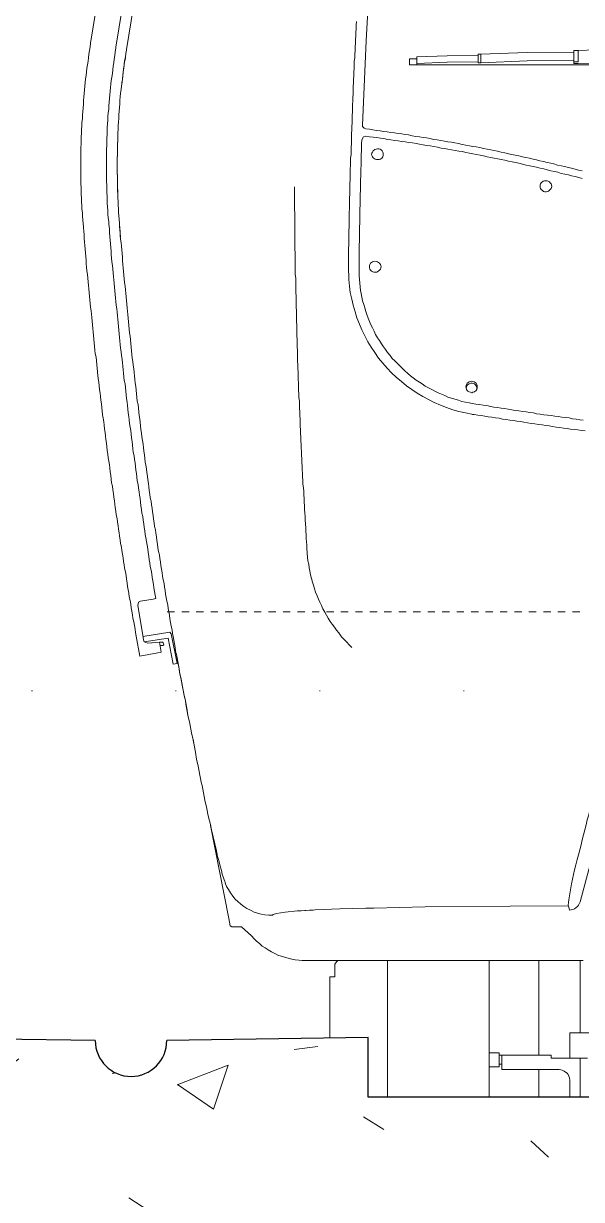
# Model space of a CAD drawing. Header units: centimetres. Extents: x 1976 to 8269, y 9888 to 14030.
# Drawn here: x 6035.5 to 6113.4, y 10863.9 to 11028.3 of the extents above; entities that cross this region are included whole.
import ezdxf

# ---------------------------------------------------------------- set-up
doc = ezdxf.new("R2010")
doc.units = ezdxf.units.CM
doc.header["$LTSCALE"] = 200
doc.linetypes.add('Dot 1mm', pattern=[0.1, 0, -0.1])
doc.linetypes.add('Overhead', pattern=[0.396875, 0.238125, -0.15875])
for name, color, linetype, lineweight in [('A-DETL-GENF', 92, 'Continuous', 9), ('A-DETL-MEDM', 33, 'Continuous', 25), ('A-DETL-THIN', 151, 'Continuous', 9), ('A-FLOR-LEVL', 51, 'Continuous', 9), ('A-FLOR-OVHD', 1, 'Overhead', 9), ('caf_arac_metro_on_gorunus_dwg', 8, 'Continuous', 9), ('PRT-MI-a_elev_far', 9, 'Continuous', 9)]:
    doc.layers.add(name, color=color, linetype=linetype, lineweight=lineweight)

# ---------------------------------------------------------------- blocks, each defined once
blk = doc.blocks.new('caf_arac_metro_on_gorunus_dwg_A$C70222889-V1-B')
at = {"layer": 'PRT-MI-a_elev_far', "color": 18}
for p, q in [((6059.24, 10927.8), (6059.19, 10928.2)), ((6086.37, 10878.24), (6086.37, 10897.33)), ((6100.56, 10897.33), (6100.56, 10878.24)), ((6113.25, 10887.23), (6113.25, 10897.33)), ((6113.25, 10881.16), (6113.25, 10883.69)), ((6101.93, 10882.83), (6102.33, 10882.83)), ((6107.49, 10878.24), (6107.49, 10882.07)), ((6113.25, 10880.96), (6113.25, 10882.88))]:
    blk.add_line(p, q, dxfattribs=at)
at = {"layer": 'PRT-MI-a_elev_far', "color": 18, "flags": 128}
for points in [[(6113.95, 10971.35), (6113.45, 10971.4), (6112.94, 10971.5), (6112.44, 10971.55), (6111.93, 10971.6), (6111.43, 10971.7), (6110.92, 10971.75), (6110.42, 10971.85), (6109.91, 10971.9), (6109.41, 10971.96), (6108.95, 10972.06), (6108.45, 10972.11), (6107.94, 10972.21), (6107.44, 10972.26), (6106.93, 10972.36), (6106.43, 10972.41), (6105.92, 10972.51), (6105.41, 10972.56), (6104.91, 10972.66), (6104.4, 10972.71), (6103.95, 10972.81), (6103.44, 10972.86), (6102.94, 10972.97), (6102.43, 10973.02), (6101.93, 10973.12), (6101.42, 10973.17), (6100.92, 10973.27), (6100.41, 10973.32), (6099.96, 10973.42), (6099.45, 10973.52), (6098.95, 10973.57), (6098.44, 10973.67), (6098.24, 10973.67), (6098.14, 10973.72), (6097.23, 10973.88), (6096.32, 10974.08), (6095.46, 10974.33), (6094.6, 10974.63), (6093.74, 10974.94), (6092.89, 10975.34), (6092.08, 10975.74), (6091.27, 10976.15), (6090.51, 10976.65), (6089.75, 10977.16), (6088.99, 10977.66), (6088.29, 10978.27), (6087.58, 10978.88), (6086.92, 10979.48), (6086.32, 10980.14), (6085.71, 10980.85), (6085.1, 10981.55), (6084.6, 10982.31), (6084.09, 10983.07), (6083.59, 10983.83), (6083.18, 10984.64), (6082.78, 10985.5), (6082.43, 10986.3), (6082.07, 10987.16), (6081.82, 10988.02), (6081.57, 10988.93), (6081.37, 10989.79), (6081.16, 10990.7), (6081.06, 10991.61), (6080.96, 10992.52), (6080.91, 10994.34), (6080.91, 10994.84), (6080.91, 10995.35), (6080.91, 10995.85), (6080.91, 10996.36), (6080.91, 10996.86), (6080.96, 10997.37), (6080.96, 10997.87), (6080.96, 10998.38), (6080.96, 10998.88), (6080.96, 10999.39), (6081.01, 10999.89), (6081.01, 11000.4), (6081.01, 11000.91), (6081.01, 11001.41), (6081.01, 11001.92), (6081.06, 11002.42), (6081.06, 11002.93), (6081.06, 11003.43), (6081.06, 11003.94), (6081.11, 11004.44), (6081.11, 11004.95), (6081.11, 11005.45), (6081.11, 11005.96), (6081.16, 11006.46), (6081.16, 11006.97), (6081.16, 11007.47), (6081.16, 11007.98), (6081.21, 11008.48), (6081.21, 11008.99), (6081.21, 11009.49), (6081.26, 11010), (6081.26, 11010.5), (6081.26, 11011.01), (6081.32, 11011.52), (6081.32, 11012.02), (6081.32, 11012.53), (6081.32, 11012.93), (6081.37, 11013.44), (6081.37, 11013.94), (6081.42, 11014.45), (6081.42, 11014.95), (6081.42, 11015.46), (6081.47, 11015.96), (6081.47, 11016.47), (6081.47, 11016.97), (6081.52, 11017.48), (6081.52, 11017.98), (6081.57, 11018.49), (6081.57, 11018.99), (6081.57, 11019.5), (6081.62, 11020), (6081.62, 11020.51), (6081.67, 11021.01), (6081.67, 11021.52), (6081.72, 11022.02), (6081.72, 11022.53), (6081.72, 11023.03), (6081.77, 11023.54), (6081.77, 11024.05), (6081.82, 11024.55), (6081.82, 11025.06), (6081.87, 11025.56), (6081.87, 11026.07), (6081.92, 11026.57), (6081.92, 11027.08), (6081.97, 11027.58), (6081.97, 11028.09), (6082.02, 11028.59)], [(6113.55, 11007.73), (6113.04, 11007.83), (6112.59, 11007.93), (6112.08, 11008.08), (6111.58, 11008.18), (6111.12, 11008.33), (6110.62, 11008.43), (6110.11, 11008.53), (6109.61, 11008.69), (6109.15, 11008.79), (6108.65, 11008.89), (6108.14, 11009.04), (6107.64, 11009.14), (6107.18, 11009.24), (6106.68, 11009.34), (6106.17, 11009.49), (6105.67, 11009.6), (6105.21, 11009.7), (6104.71, 11009.8), (6104.2, 11009.9), (6103.7, 11010), (6103.24, 11010.1), (6102.74, 11010.25), (6102.23, 11010.35), (6101.73, 11010.45), (6101.22, 11010.56), (6100.77, 11010.66), (6100.26, 11010.76), (6099.76, 11010.86), (6099.25, 11010.96), (6098.75, 11011.06), (6098.29, 11011.11), (6097.79, 11011.21), (6097.28, 11011.31), (6096.78, 11011.41), (6096.27, 11011.52), (6095.76, 11011.62), (6095.31, 11011.72), (6094.8, 11011.77), (6094.3, 11011.87), (6093.79, 11011.97), (6093.29, 11012.07), (6092.78, 11012.12), (6092.33, 11012.22), (6091.82, 11012.32), (6091.32, 11012.37), (6090.81, 11012.48), (6090.31, 11012.53), (6089.8, 11012.63), (6089.3, 11012.73), (6088.79, 11012.78), (6088.34, 11012.88), (6087.83, 11012.93), (6087.33, 11013.03), (6086.82, 11013.08), (6086.32, 11013.18), (6085.81, 11013.23), (6085.31, 11013.33), (6084.8, 11013.38), (6084.3, 11013.44), (6083.84, 11013.54), (6083.34, 11013.59), (6083.08, 11013.69), (6082.98, 11013.79), (6082.88, 11013.94), (6082.88, 11014.04), (6082.88, 11014.09), (6083.39, 11025.91), (6084.04, 11037.74)], [(6054.49, 10941.84), (6054.74, 10940.43), (6054.59, 10940.38), (6054.29, 10940.33), (6051.76, 10939.87), (6051.25, 10942.65), (6051.15, 10943.16), (6051.1, 10943.66), (6051, 10944.17), (6050.9, 10944.67), (6050.8, 10945.18), (6050.75, 10945.63), (6050.65, 10946.14), (6050.55, 10946.64), (6050.5, 10947.15), (6050.39, 10947.65), (6050.29, 10948.16), (6050.24, 10948.66), (6050.14, 10949.12), (6050.04, 10949.62), (6049.99, 10950.13), (6049.89, 10950.63), (6049.84, 10951.14), (6049.74, 10951.64), (6049.64, 10952.15), (6049.59, 10952.66), (6049.49, 10953.11), (6049.43, 10953.62), (6049.33, 10954.12), (6049.23, 10954.63), (6049.18, 10955.13), (6049.08, 10955.64), (6049.03, 10956.14), (6048.93, 10956.65), (6048.88, 10957.1), (6048.78, 10957.61), (6048.73, 10958.11), (6048.63, 10958.62), (6048.58, 10959.12), (6048.47, 10959.63), (6048.42, 10960.13), (6048.32, 10960.64), (6048.27, 10961.14), (6048.22, 10961.6), (6048.12, 10962.1), (6048.07, 10962.61), (6047.97, 10963.11), (6047.92, 10963.62), (6047.82, 10964.12), (6047.77, 10964.63), (6047.72, 10965.13), (6047.62, 10965.64), (6047.57, 10966.15), (6047.51, 10966.6), (6047.41, 10967.11), (6047.36, 10967.61), (6047.31, 10968.12), (6047.21, 10968.62), (6047.16, 10969.13), (6047.11, 10969.63), (6047.01, 10970.14), (6046.96, 10970.64), (6046.91, 10971.15), (6046.81, 10971.65), (6046.76, 10972.16), (6046.71, 10972.61), (6046.66, 10973.12), (6046.55, 10973.62), (6046.5, 10974.13), (6046.45, 10974.63), (6046.4, 10975.14), (6046.3, 10975.64), (6046.25, 10976.15), (6046.2, 10976.65), (6046.15, 10977.16), (6046.1, 10977.66), (6046.05, 10978.17), (6045.95, 10978.68), (6045.9, 10979.13), (6045.85, 10979.63), (6045.8, 10980.14), (6045.75, 10980.65), (6045.7, 10981.15), (6045.65, 10981.66), (6045.54, 10982.16), (6045.49, 10982.67), (6045.44, 10983.17), (6045.39, 10983.68), (6045.34, 10984.18), (6045.29, 10984.69), (6045.24, 10985.19), (6045.19, 10985.7), (6045.14, 10986.2), (6045.09, 10986.71), (6045.04, 10987.21), (6044.99, 10987.67), (6044.94, 10988.17), (6044.89, 10988.68), (6044.84, 10989.18), (6044.79, 10989.69), (6044.74, 10990.19), (6044.69, 10990.7), (6044.64, 10991.2), (6044.58, 10991.71), (6044.53, 10992.22), (6044.48, 10992.72), (6044.43, 10993.23), (6044.38, 10993.73), (6044.33, 10994.24), (6044.28, 10994.74), (6044.28, 10995.25), (6044.23, 10995.75), (6044.18, 10996.26), (6044.13, 10996.76), (6044.08, 10997.27), (6044.03, 10997.77), (6043.98, 10998.28), (6043.98, 10998.78), (6043.93, 10999.29), (6043.88, 10999.74), (6043.88, 10999.84), (6043.83, 11000.35), (6043.78, 11000.85), (6043.73, 11001.36), (6043.73, 11001.87), (6043.68, 11002.37), (6043.68, 11002.88), (6043.62, 11003.38), (6043.62, 11003.89), (6043.57, 11004.39), (6043.57, 11004.9), (6043.57, 11005.4), (6043.52, 11005.91), (6043.52, 11006.41), (6043.52, 11006.92), (6043.52, 11007.42), (6043.52, 11007.93), (6043.52, 11008.43), (6043.52, 11008.94), (6043.52, 11009.44), (6043.52, 11009.95), (6043.52, 11010.45), (6043.52, 11010.96), (6043.57, 11011.46), (6043.57, 11011.97), (6043.57, 11012.48), (6043.62, 11012.98), (6043.62, 11013.49), (6043.68, 11013.99), (6043.68, 11014.5), (6043.73, 11015), (6043.73, 11015.51), (6043.78, 11016.01), (6043.83, 11016.52), (6043.88, 11017.02), (6043.88, 11017.53), (6043.93, 11018.03), (6043.98, 11018.54), (6044.03, 11019.04), (6044.08, 11019.55), (6044.13, 11020.05), (6044.18, 11020.56), (6044.28, 11021.06), (6044.33, 11021.57), (6044.38, 11022.07), (6044.43, 11022.53), (6044.53, 11023.03), (6044.58, 11023.54), (6044.64, 11024.05), (6044.74, 11024.55), (6044.84, 11025.06), (6044.89, 11025.56), (6054.99, 11087.55)], [(6053.48, 10941.74), (6052.82, 10941.69), (6052.37, 10941.89), (6052.26, 10942.15), (6052.16, 10942.8), (6051.46, 10946.95), (6051.56, 10947.4), (6051.86, 10947.55), (6053.63, 10947.86), (6053.98, 10947.91), (6053.88, 10948.41), (6053.83, 10948.92), (6053.73, 10949.42), (6053.68, 10949.88), (6053.58, 10950.38), (6053.48, 10950.89), (6053.43, 10951.39), (6053.33, 10951.9), (6053.22, 10952.4), (6053.17, 10952.91), (6053.07, 10953.36), (6053.02, 10953.87), (6052.92, 10954.37), (6052.87, 10954.88), (6052.77, 10955.38), (6052.67, 10955.89), (6052.62, 10956.39), (6052.52, 10956.9), (6052.47, 10957.4), (6052.37, 10957.86), (6052.31, 10958.36), (6052.21, 10958.87), (6052.16, 10959.38), (6052.06, 10959.88), (6052.01, 10960.39), (6051.91, 10960.89), (6051.86, 10961.4), (6051.81, 10961.9), (6051.71, 10962.36), (6051.66, 10962.86), (6051.56, 10963.37), (6051.51, 10963.87), (6051.41, 10964.38), (6051.35, 10964.88), (6051.3, 10965.39), (6051.2, 10965.89), (6051.15, 10966.4), (6051.1, 10966.9), (6051, 10967.36), (6050.95, 10967.86), (6050.85, 10968.37), (6050.8, 10968.87), (6050.75, 10969.38), (6050.7, 10969.88), (6050.6, 10970.39), (6050.55, 10970.89), (6050.5, 10971.4), (6050.39, 10971.9), (6050.34, 10972.41), (6050.29, 10972.92), (6050.24, 10973.37), (6050.14, 10973.88), (6050.09, 10974.38), (6050.04, 10974.89), (6049.99, 10975.39), (6049.89, 10975.9), (6049.84, 10976.4), (6049.79, 10976.91), (6049.74, 10977.41), (6049.69, 10977.92), (6049.59, 10978.42), (6049.54, 10978.93), (6049.49, 10979.43), (6049.43, 10979.89), (6049.38, 10980.39), (6049.33, 10980.9), (6049.28, 10981.4), (6049.18, 10981.91), (6049.13, 10982.41), (6049.08, 10982.92), (6049.03, 10983.42), (6048.98, 10983.93), (6048.93, 10984.43), (6048.88, 10984.94), (6048.83, 10985.45), (6048.78, 10985.95), (6048.73, 10986.46), (6048.68, 10986.96), (6048.63, 10987.47), (6048.58, 10987.97), (6048.53, 10988.43), (6048.47, 10988.93), (6048.42, 10989.44), (6048.37, 10989.94), (6048.32, 10990.45), (6048.27, 10990.95), (6048.22, 10991.46), (6048.17, 10991.96), (6048.12, 10992.47), (6048.07, 10992.97), (6048.02, 10993.48), (6047.97, 10993.98), (6047.92, 10994.49), (6047.87, 10994.99), (6047.82, 10995.5), (6047.77, 10996), (6047.77, 10996.51), (6047.72, 10997.02), (6047.67, 10997.52), (6047.62, 10998.03), (6047.57, 10998.53), (6047.51, 10999.04), (6047.51, 10999.54), (6047.46, 11000.05), (6047.41, 11000.15), (6047.41, 11000.65), (6047.36, 11001.16), (6047.31, 11001.66), (6047.31, 11002.17), (6047.26, 11002.67), (6047.21, 11003.18), (6047.21, 11003.68), (6047.21, 11004.19), (6047.16, 11004.69), (6047.16, 11005.2), (6047.16, 11005.71), (6047.11, 11006.21), (6047.11, 11006.72), (6047.11, 11007.22), (6047.11, 11007.73), (6047.11, 11008.23), (6047.11, 11008.74), (6047.11, 11009.24), (6047.11, 11009.75), (6047.11, 11010.25), (6047.11, 11010.76), (6047.16, 11011.26), (6047.16, 11011.77), (6047.16, 11012.27), (6047.21, 11012.78), (6047.21, 11013.28), (6047.21, 11013.79), (6047.26, 11014.29), (6047.31, 11014.8), (6047.31, 11015.3), (6047.36, 11015.81), (6047.41, 11016.32), (6047.41, 11016.82), (6047.46, 11017.33), (6047.51, 11017.83), (6047.57, 11018.34), (6047.62, 11018.84), (6047.67, 11019.35), (6047.72, 11019.85), (6047.77, 11020.36), (6047.87, 11020.81), (6047.92, 11021.32), (6047.97, 11021.82), (6048.02, 11022.33), (6048.12, 11022.83), (6048.17, 11023.34), (6048.27, 11023.84), (6048.32, 11024.35), (6048.42, 11024.85), (6048.42, 11025.01), (6058.23, 11085.13)], [(6059.59, 10926.13), (6059.64, 10925.73), (6059.74, 10925.22), (6059.84, 10924.72), (6059.94, 10924.26), (6060.04, 10923.76), (6060.15, 10923.25), (6060.25, 10922.75), (6060.35, 10922.24), (6060.45, 10921.79), (6060.55, 10921.28), (6060.65, 10920.78), (6060.75, 10920.27), (6060.85, 10919.76), (6060.95, 10919.31), (6061.06, 10918.8), (6061.16, 10918.3), (6061.26, 10917.79), (6061.36, 10917.34), (6061.51, 10916.83), (6061.61, 10916.33), (6061.71, 10915.82), (6061.81, 10915.37), (6061.96, 10914.86), (6062.07, 10914.36), (6062.17, 10913.85), (6062.27, 10913.4), (6062.42, 10912.89), (6062.52, 10912.39), (6062.62, 10911.88), (6062.77, 10911.43), (6062.87, 10910.92), (6062.77, 10911.43), (6062.62, 10911.88), (6062.52, 10912.39), (6062.42, 10912.89), (6062.27, 10913.4), (6062.17, 10913.85), (6062.07, 10914.36), (6061.96, 10914.86), (6061.81, 10915.37), (6061.71, 10915.82), (6061.61, 10916.33), (6061.51, 10916.83), (6061.36, 10917.34), (6061.26, 10917.79), (6061.16, 10918.3), (6061.06, 10918.8), (6060.95, 10919.31), (6060.85, 10919.76), (6060.75, 10920.27), (6060.65, 10920.78), (6060.55, 10921.28), (6060.45, 10921.79), (6060.35, 10922.24), (6060.25, 10922.75), (6060.15, 10923.25), (6060.04, 10923.76), (6059.94, 10924.26), (6059.84, 10924.72), (6059.74, 10925.22), (6059.64, 10925.73), (6059.59, 10926.13), (6059.54, 10926.43), (6059.49, 10926.69), (6059.39, 10927.19), (6059.29, 10927.7), (6059.19, 10928.2), (6059.08, 10928.71), (6058.98, 10929.16), (6058.88, 10929.67), (6058.78, 10930.17), (6058.68, 10930.68), (6058.58, 10931.18), (6058.48, 10931.64), (6058.38, 10932.14), (6058.28, 10932.65), (6058.18, 10933.15), (6058.12, 10933.66), (6058.02, 10934.16), (6057.92, 10934.62), (6057.82, 10935.12), (6057.72, 10935.63), (6057.62, 10936.13), (6057.52, 10936.64), (6057.42, 10937.09), (6057.32, 10937.6), (6057.27, 10938.1), (6057.16, 10938.61), (6057.06, 10939.12), (6056.96, 10939.62), (6056.86, 10940.08), (6056.76, 10940.58), (6056.71, 10941.09), (6056.61, 10941.59), (6056.51, 10942.1), (6056.41, 10942.6), (6056.31, 10943.06), (6056.26, 10943.56), (6056.15, 10944.07), (6056.05, 10944.57), (6055.95, 10945.08), (6055.9, 10945.58), (6055.8, 10946.09), (6055.7, 10946.54), (6055.65, 10947.05), (6055.55, 10947.55), (6055.45, 10948.06), (6055.35, 10948.56), (6055.3, 10949.07), (6055.19, 10949.52), (6055.14, 10950.03), (6055.04, 10950.53), (6054.94, 10951.04), (6054.89, 10951.54), (6054.79, 10952.05), (6054.69, 10952.55), (6054.64, 10953.06), (6054.54, 10953.51), (6054.49, 10954.02), (6054.39, 10954.52), (6054.29, 10955.03), (6054.23, 10955.54), (6054.13, 10956.04), (6054.08, 10956.55), (6053.98, 10957.05), (6053.93, 10957.51), (6053.83, 10958.01), (6053.78, 10958.52), (6053.68, 10959.02), (6053.63, 10959.53), (6053.53, 10960.03), (6053.48, 10960.54), (6053.38, 10961.04), (6053.33, 10961.55), (6053.22, 10962), (6053.17, 10962.51), (6053.07, 10963.01), (6053.02, 10963.52), (6052.97, 10964.02), (6052.87, 10964.53), (6052.82, 10965.03), (6052.72, 10965.54), (6052.67, 10966.04), (6052.62, 10966.55), (6052.52, 10967), (6052.47, 10967.51), (6052.42, 10968.01), (6052.31, 10968.52), (6052.26, 10969.03), (6052.21, 10969.53), (6052.11, 10970.04), (6052.06, 10970.54), (6052.01, 10971.05), (6051.91, 10971.55), (6051.86, 10972.06), (6051.81, 10972.56), (6051.76, 10973.02), (6051.66, 10973.52), (6051.61, 10974.03), (6051.56, 10974.53), (6051.51, 10975.04), (6051.41, 10975.54), (6051.35, 10976.05), (6051.3, 10976.55), (6051.25, 10977.06), (6051.2, 10977.56), (6051.1, 10978.07), (6051.05, 10978.57), (6051, 10979.08), (6050.95, 10979.53), (6050.9, 10980.04), (6050.85, 10980.54), (6050.8, 10981.05), (6050.7, 10981.55), (6050.65, 10982.06), (6050.6, 10982.57), (6050.55, 10983.07), (6050.5, 10983.58), (6050.45, 10984.08), (6050.39, 10984.59), (6050.34, 10985.09), (6050.29, 10985.6), (6050.24, 10986.1), (6050.19, 10986.61), (6050.14, 10987.11), (6050.09, 10987.62), (6050.04, 10988.12), (6049.99, 10988.58), (6049.94, 10989.08), (6049.89, 10989.59), (6049.84, 10990.09), (6049.79, 10990.6), (6049.74, 10991.1), (6049.69, 10991.61), (6049.64, 10992.11), (6049.59, 10992.62), (6049.54, 10993.12), (6049.49, 10993.63), (6049.43, 10994.14), (6049.38, 10994.64), (6049.33, 10995.15), (6049.33, 10995.65), (6049.28, 10996.16), (6049.23, 10996.66), (6049.18, 10997.17), (6049.13, 10997.67), (6049.08, 10998.18), (6049.03, 10998.68), (6049.03, 10999.19), (6048.98, 10999.69), (6048.93, 11000.2), (6048.93, 11000.4), (6048.88, 11000.91), (6048.83, 11001.41), (6048.78, 11001.92), (6048.78, 11002.42), (6048.73, 11002.93), (6048.73, 11003.43), (6048.68, 11003.94), (6048.68, 11004.44), (6048.63, 11004.95), (6048.63, 11005.45), (6048.63, 11005.96), (6048.63, 11006.46), (6048.63, 11006.97), (6048.58, 11007.47), (6048.58, 11007.98), (6048.58, 11008.48), (6048.58, 11008.99), (6048.58, 11009.49), (6048.63, 11010), (6048.63, 11010.5), (6048.63, 11011.01), (6048.63, 11011.52), (6048.68, 11012.02), (6048.68, 11012.53), (6048.68, 11013.03), (6048.73, 11013.54), (6048.73, 11014.04), (6048.78, 11014.55), (6048.83, 11015.05), (6048.83, 11015.56), (6048.88, 11016.06), (6048.93, 11016.57), (6048.98, 11017.07), (6048.98, 11017.58), (6049.03, 11018.08), (6049.08, 11018.59), (6049.13, 11019.09), (6049.18, 11019.6), (6049.28, 11020.1), (6049.33, 11020.61), (6049.38, 11021.11), (6049.43, 11021.57), (6049.54, 11022.07), (6049.59, 11022.58), (6049.64, 11023.09), (6049.74, 11023.59), (6049.79, 11024.1), (6049.89, 11024.6), (6049.89, 11024.7), (6059.29, 11082.5)], [(6044.89, 11025.56), (6044.84, 11025.06), (6044.74, 11024.55), (6044.64, 11024.05), (6044.58, 11023.54), (6044.53, 11023.03), (6044.43, 11022.53), (6044.38, 11022.07), (6044.33, 11021.57), (6044.28, 11021.06), (6044.18, 11020.56), (6044.13, 11020.05), (6044.08, 11019.55), (6044.03, 11019.04), (6043.98, 11018.54), (6043.93, 11018.03), (6043.88, 11017.53), (6043.88, 11017.02), (6043.83, 11016.52), (6043.78, 11016.01), (6043.73, 11015.51), (6043.73, 11015), (6043.68, 11014.5), (6043.68, 11013.99), (6043.62, 11013.49), (6043.62, 11012.98), (6043.57, 11012.48), (6043.57, 11011.97), (6043.57, 11011.46), (6043.52, 11010.96), (6043.52, 11010.45), (6043.52, 11009.95), (6043.52, 11009.44), (6043.52, 11008.94), (6043.52, 11008.43), (6043.52, 11007.93), (6043.52, 11007.42), (6043.52, 11006.92), (6043.52, 11006.41), (6043.52, 11005.91), (6043.57, 11005.4), (6043.57, 11004.9), (6043.57, 11004.39), (6043.62, 11003.89), (6043.62, 11003.38), (6043.68, 11002.88), (6043.68, 11002.37), (6043.73, 11001.87), (6043.73, 11001.36), (6043.78, 11000.85), (6043.83, 11000.35), (6043.88, 10999.84), (6043.88, 10999.74), (6043.93, 10999.29), (6043.98, 10998.78), (6043.98, 10998.28), (6044.03, 10997.77), (6044.08, 10997.27), (6044.13, 10996.76), (6044.18, 10996.26), (6044.23, 10995.75), (6044.28, 10995.25), (6044.28, 10994.74), (6044.33, 10994.24), (6044.38, 10993.73), (6044.43, 10993.23), (6044.48, 10992.72), (6044.53, 10992.22), (6044.58, 10991.71), (6044.64, 10991.2), (6044.69, 10990.7), (6044.74, 10990.19), (6044.79, 10989.69), (6044.84, 10989.18), (6044.89, 10988.68), (6044.94, 10988.17), (6044.99, 10987.67), (6045.04, 10987.21), (6045.09, 10986.71), (6045.14, 10986.2), (6045.19, 10985.7), (6045.24, 10985.19), (6045.29, 10984.69), (6045.34, 10984.18), (6045.39, 10983.68), (6045.44, 10983.17), (6045.49, 10982.67), (6045.54, 10982.16), (6045.65, 10981.66), (6045.7, 10981.15), (6045.75, 10980.65), (6045.8, 10980.14), (6045.85, 10979.63), (6045.9, 10979.13), (6045.95, 10978.68), (6046.05, 10978.17), (6046.1, 10977.66), (6046.15, 10977.16), (6046.2, 10976.65), (6046.25, 10976.15), (6046.3, 10975.64), (6046.4, 10975.14), (6046.45, 10974.63), (6046.5, 10974.13), (6046.55, 10973.62), (6046.66, 10973.12), (6046.71, 10972.61), (6046.76, 10972.16), (6046.81, 10971.65), (6046.91, 10971.15), (6046.96, 10970.64), (6047.01, 10970.14), (6047.11, 10969.63), (6047.16, 10969.13), (6047.21, 10968.62), (6047.31, 10968.12), (6047.36, 10967.61), (6047.41, 10967.11), (6047.51, 10966.6), (6047.57, 10966.15), (6047.62, 10965.64), (6047.72, 10965.13), (6047.77, 10964.63), (6047.82, 10964.12), (6047.92, 10963.62), (6047.97, 10963.11), (6048.07, 10962.61), (6048.12, 10962.1), (6048.22, 10961.6), (6048.27, 10961.14), (6048.32, 10960.64), (6048.42, 10960.13), (6048.47, 10959.63), (6048.58, 10959.12), (6048.63, 10958.62), (6048.73, 10958.11), (6048.78, 10957.61), (6048.88, 10957.1), (6048.93, 10956.65), (6049.03, 10956.14), (6049.08, 10955.64), (6049.18, 10955.13), (6049.23, 10954.63), (6049.33, 10954.12), (6049.43, 10953.62), (6049.49, 10953.11), (6049.59, 10952.66), (6049.64, 10952.15), (6049.74, 10951.64), (6049.84, 10951.14), (6049.89, 10950.63), (6049.99, 10950.13), (6050.04, 10949.62), (6050.14, 10949.12), (6050.24, 10948.66), (6050.29, 10948.16), (6050.39, 10947.65), (6050.5, 10947.15), (6050.55, 10946.64), (6050.65, 10946.14), (6050.75, 10945.63), (6050.8, 10945.18), (6050.9, 10944.67), (6051, 10944.17), (6051.1, 10943.66), (6051.15, 10943.16), (6051.25, 10942.65), (6051.76, 10939.87)], [(6137.95, 11025.16), (6132.09, 11025.11), (6122.49, 11024.9), (6112.99, 11024.55), (6112.99, 11022.98), (6112.39, 11022.98), (6112.39, 11024.55), (6112.99, 11024.55)], [(6049.23, 11020), (6049.33, 11020.51), (6049.38, 11021.01), (6049.43, 11021.52), (6049.49, 11021.97), (6049.59, 11022.48), (6049.64, 11022.98), (6049.74, 11023.49), (6049.74, 11023.54)], [(6090.46, 11023.39), (6089.45, 11023.39), (6089.45, 11022.68), (6089.45, 11022.53), (6146.95, 11022.53)], [(6099, 11023.84), (6094.7, 11023.79), (6090.46, 11023.64), (6090.46, 11022.73)], [(6099.4, 11022.83), (6099.4, 11024.05), (6099, 11024.05), (6099, 11022.83), (6099.4, 11022.83), (6105.87, 11023.09), (6112.39, 11023.14)], [(6099.4, 11024.05), (6105.87, 11024.25), (6112.39, 11024.3)], [(6099, 11022.98), (6094.7, 11022.93), (6090.46, 11022.73), (6090.46, 11022.58)], [(6137.95, 11023.09), (6125.42, 11022.98), (6112.99, 11022.73), (6112.39, 11022.73), (6112.39, 11022.98)], [(6048.68, 11004.39), (6048.68, 11004.9), (6048.63, 11005.4), (6048.63, 11005.91), (6048.63, 11006.41), (6048.63, 11006.92), (6048.58, 11007.42), (6048.58, 11007.93), (6048.58, 11008.43), (6048.58, 11008.94), (6048.58, 11009.44), (6048.63, 11009.95), (6048.63, 11010.45), (6048.63, 11010.96), (6048.63, 11011.46), (6048.68, 11011.97), (6048.68, 11012.22)], [(6082.38, 10993.83), (6082.38, 10993.88), (6082.38, 10994.08), (6082.38, 10994.34), (6082.38, 10994.84), (6082.38, 10995.35), (6082.38, 10995.85), (6082.38, 10996.36), (6082.38, 10996.86), (6082.38, 10997.37), (6082.43, 10997.87), (6082.43, 10998.38), (6082.43, 10998.88), (6082.43, 10999.39), (6082.43, 10999.89), (6082.48, 11000.4), (6082.48, 11000.91), (6082.48, 11001.41), (6082.48, 11001.92), (6082.48, 11002.42), (6082.53, 11002.93), (6082.53, 11003.43), (6082.53, 11003.94), (6082.53, 11004.44), (6082.58, 11004.95), (6082.58, 11005.45), (6082.58, 11005.96), (6082.58, 11006.46), (6082.63, 11006.97), (6082.63, 11007.47), (6082.63, 11007.98), (6082.68, 11008.48), (6082.68, 11008.99), (6082.68, 11009.49), (6082.68, 11010), (6082.73, 11010.5), (6082.73, 11011.01), (6082.73, 11011.52), (6082.78, 11012.02), (6082.78, 11012.07), (6082.98, 11012.48), (6083.34, 11012.58), (6083.84, 11012.48), (6084.35, 11012.42), (6084.85, 11012.37), (6085.36, 11012.27), (6085.86, 11012.22), (6086.37, 11012.12), (6086.82, 11012.07), (6087.33, 11011.97), (6087.83, 11011.92), (6088.34, 11011.82), (6088.84, 11011.77), (6089.35, 11011.67), (6089.85, 11011.62), (6090.36, 11011.52), (6090.81, 11011.46), (6091.32, 11011.36), (6091.82, 11011.26), (6092.33, 11011.21), (6092.83, 11011.11), (6093.34, 11011.01), (6093.84, 11010.91), (6094.3, 11010.86), (6094.8, 11010.76), (6095.31, 11010.66), (6095.82, 11010.56), (6096.32, 11010.45), (6096.83, 11010.4), (6097.28, 11010.3), (6097.79, 11010.2), (6098.29, 11010.1), (6098.8, 11010), (6099.3, 11009.9), (6099.76, 11009.8), (6100.26, 11009.7), (6100.77, 11009.6), (6101.27, 11009.49), (6101.78, 11009.39), (6102.23, 11009.29), (6102.74, 11009.19), (6103.24, 11009.09), (6103.75, 11008.99), (6104.25, 11008.89), (6104.71, 11008.79), (6105.21, 11008.64), (6105.72, 11008.53), (6106.22, 11008.43), (6106.68, 11008.33), (6107.18, 11008.23), (6107.69, 11008.08), (6108.19, 11007.98), (6108.65, 11007.88), (6109.15, 11007.73), (6109.66, 11007.62), (6110.16, 11007.52), (6110.62, 11007.37), (6111.12, 11007.27), (6111.63, 11007.17), (6112.08, 11007.02), (6112.59, 11006.92), (6113.09, 11006.77), (6113.55, 11006.67)], [(6113.7, 10972.86), (6113.2, 10972.92), (6112.69, 10973.02), (6112.18, 10973.07), (6111.73, 10973.17), (6111.23, 10973.22), (6110.72, 10973.27), (6110.21, 10973.37), (6109.71, 10973.42), (6109.2, 10973.52), (6108.7, 10973.57), (6108.19, 10973.62), (6107.69, 10973.72), (6107.18, 10973.77), (6106.73, 10973.88), (6106.22, 10973.93), (6105.72, 10974.03), (6105.21, 10974.08), (6104.71, 10974.18), (6104.2, 10974.23), (6103.7, 10974.33), (6103.19, 10974.38), (6102.69, 10974.48), (6102.23, 10974.53), (6101.73, 10974.63), (6101.22, 10974.68), (6100.72, 10974.78), (6100.21, 10974.89), (6099.71, 10974.94), (6099.2, 10975.04), (6098.7, 10975.09), (6098.24, 10975.19), (6097.74, 10975.29), (6097.23, 10975.39), (6096.72, 10975.49), (6096.27, 10975.64), (6095.76, 10975.8), (6095.31, 10975.95), (6094.8, 10976.1), (6094.35, 10976.3), (6093.9, 10976.5), (6093.44, 10976.7), (6092.99, 10976.91), (6092.53, 10977.16), (6092.08, 10977.36), (6091.62, 10977.61), (6091.22, 10977.92), (6090.81, 10978.17), (6090.36, 10978.47), (6089.95, 10978.78), (6089.55, 10979.08), (6089.2, 10979.38), (6088.79, 10979.74), (6088.44, 10980.09), (6088.09, 10980.44), (6087.73, 10980.8), (6087.38, 10981.15), (6087.02, 10981.5), (6086.72, 10981.91), (6086.37, 10982.31), (6086.06, 10982.72), (6085.81, 10983.12), (6085.51, 10983.53), (6085.26, 10983.98), (6084.95, 10984.38), (6084.7, 10984.84), (6084.5, 10985.29), (6084.25, 10985.75), (6084.04, 10986.2), (6083.84, 10986.66), (6083.64, 10987.11), (6083.49, 10987.62), (6083.34, 10988.07), (6083.18, 10988.58), (6083.03, 10989.03), (6082.88, 10989.54), (6082.78, 10990.04), (6082.68, 10990.55), (6082.58, 10991), (6082.53, 10991.51), (6082.48, 10992.01), (6082.43, 10992.52), (6082.38, 10993.02), (6082.38, 10993.53), (6082.38, 10994.03), (6082.38, 10994.08)], [(6081.37, 10941.09), (6081.01, 10941.44), (6080.66, 10941.84), (6080.3, 10942.2), (6079.95, 10942.55), (6079.85, 10942.7), (6079.55, 10943.11), (6079.24, 10943.51), (6078.94, 10943.91), (6078.64, 10944.32), (6078.33, 10944.72), (6078.08, 10945.18), (6077.83, 10945.58), (6077.58, 10946.04), (6077.32, 10946.49), (6077.12, 10946.95), (6076.92, 10947.4), (6076.72, 10947.86), (6076.52, 10948.31), (6076.31, 10948.82), (6076.16, 10949.27), (6076.01, 10949.78), (6075.86, 10950.23), (6075.76, 10950.74), (6075.61, 10951.24), (6075.5, 10951.75), (6075.4, 10952.2), (6075.35, 10952.71), (6075.25, 10953.21), (6075.2, 10953.72), (6075.15, 10954.22), (6075.15, 10954.37), (6075.1, 10954.88), (6075.1, 10955.38), (6075.05, 10955.84), (6075, 10956.34), (6075, 10956.85), (6074.95, 10957.35), (6074.95, 10957.86), (6074.9, 10958.36), (6074.85, 10958.87), (6074.85, 10959.38), (6074.8, 10959.88), (6074.75, 10960.39), (6074.75, 10960.89), (6074.7, 10961.4), (6074.7, 10961.9), (6074.65, 10962.41), (6074.65, 10962.91), (6074.6, 10963.42), (6074.54, 10963.92), (6074.54, 10964.43), (6074.49, 10964.93), (6074.49, 10965.44), (6074.44, 10965.94), (6074.44, 10966.45), (6074.39, 10966.95), (6074.39, 10967.46), (6074.34, 10967.96), (6074.34, 10968.47), (6074.29, 10968.97), (6074.29, 10969.48), (6074.24, 10969.98), (6074.24, 10970.49), (6074.19, 10971), (6074.19, 10971.5), (6074.14, 10972.01), (6074.14, 10972.51), (6074.14, 10973.02), (6074.09, 10973.52), (6074.09, 10974.03), (6074.04, 10974.53), (6074.04, 10975.04), (6074.04, 10975.54), (6073.99, 10976.05), (6073.99, 10976.55), (6073.94, 10977.06), (6073.94, 10977.56), (6073.94, 10978.07), (6073.89, 10978.57), (6073.89, 10979.08), (6073.89, 10979.58), (6073.84, 10980.09), (6073.84, 10980.59), (6073.79, 10981.1), (6073.79, 10981.61), (6073.79, 10982.11), (6073.79, 10982.62), (6073.74, 10983.12), (6073.74, 10983.63), (6073.74, 10984.13), (6073.69, 10984.64), (6073.69, 10985.14), (6073.69, 10985.65), (6073.69, 10986.15), (6073.64, 10986.66), (6073.64, 10987.16), (6073.64, 10987.67), (6073.64, 10988.17), (6073.59, 10988.68), (6073.59, 10989.18), (6073.59, 10989.69), (6073.59, 10990.19), (6073.53, 10990.7), (6073.53, 10991.2), (6073.53, 10991.71), (6073.53, 10992.22), (6073.53, 10992.72), (6073.48, 10993.23), (6073.48, 10993.73), (6073.48, 10994.24), (6073.48, 10994.74), (6073.48, 10995.25), (6073.48, 10995.75), (6073.48, 10996.26), (6073.43, 10996.76), (6073.43, 10997.27), (6073.43, 10997.77), (6073.43, 10998.28), (6073.43, 10998.78), (6073.43, 10999.29), (6073.43, 10999.79), (6073.43, 11000.3), (6073.43, 11000.8), (6073.43, 11001.31), (6073.43, 11001.81), (6073.38, 11002.32), (6073.38, 11002.83), (6073.38, 11003.33), (6073.38, 11003.84), (6073.38, 11004.34), (6073.38, 11004.85), (6073.38, 11005.35), (6073.38, 11005.5)], [(6049.08, 10998.48), (6049.03, 10998.99), (6048.98, 10999.49), (6048.93, 11000), (6048.93, 11000.4)], [(6097.33, 10977.31), (6097.38, 10977.51), (6097.43, 10977.66), (6097.53, 10977.82), (6097.74, 10977.92), (6097.99, 10978.02), (6098.19, 10978.02), (6098.34, 10977.97), (6098.49, 10977.92), (6098.64, 10977.82), (6098.75, 10977.66), (6098.85, 10977.51), (6098.85, 10977.31)], [(6111.78, 10904.35), (6112.24, 10904.46), (6112.49, 10904.56), (6112.69, 10904.71), (6112.89, 10904.86), (6113.04, 10905.06), (6113.25, 10905.52), (6117.39, 10920.98)], [(6052.37, 10941.89), (6055.7, 10942.4), (6056.41, 10938.76), (6056.96, 10938.86), (6056.15, 10943.01), (6055.95, 10943.21), (6052.19, 10942.64)], [(6054.59, 10941.34), (6054.99, 10941.34), (6055.09, 10941.44), (6055.04, 10941.74), (6054.94, 10941.84), (6054.49, 10941.84), (6052.82, 10941.69)], [(6058.58, 10931.18), (6058.53, 10931.38), (6058.43, 10931.89), (6058.38, 10932.34), (6058.28, 10932.85), (6058.18, 10933.36), (6058.07, 10933.86), (6057.97, 10934.37), (6057.87, 10934.87), (6057.77, 10935.33), (6057.67, 10935.83), (6057.57, 10936.34), (6057.47, 10936.84), (6057.37, 10937.35), (6057.32, 10937.8), (6057.22, 10938.31), (6057.11, 10938.81), (6057.01, 10939.32), (6056.91, 10939.82), (6056.86, 10940.13)], [(6111.63, 10904.96), (6111.58, 10905.06), (6111.68, 10905.82), (6112.08, 10908.04), (6112.49, 10910.01), (6112.64, 10910.72), (6112.84, 10911.43), (6113.04, 10912.09), (6113.2, 10912.79), (6113.4, 10913.5), (6113.55, 10914.21), (6113.75, 10914.91), (6113.9, 10915.57), (6114.1, 10916.28), (6114.26, 10916.99), (6114.46, 10917.69), (6114.61, 10918.4), (6114.81, 10919.06), (6114.96, 10919.76), (6115.17, 10920.47), (6115.32, 10921.18), (6115.57, 10921.94), (6115.87, 10923.1)], [(6113.7, 10897.33), (6074.95, 10897.33), (6074.44, 10897.33), (6073.99, 10897.38), (6073.48, 10897.43), (6072.98, 10897.53), (6072.47, 10897.64), (6071.97, 10897.79), (6071.51, 10897.94), (6071.06, 10898.09), (6070.6, 10898.29), (6070.15, 10898.54), (6069.69, 10898.8), (6069.29, 10899.1), (6068.84, 10899.35), (6068.48, 10899.71), (6068.08, 10900.01), (6067.72, 10900.36), (6067.37, 10900.77), (6065.96, 10902.03), (6064.59, 10902.03), (6064.39, 10902.18), (6064.19, 10903.19), (6061.64, 10916.18)], [(6111.78, 10904.35), (6111.63, 10904.96), (6103.49, 10904.91), (6091.62, 10904.81), (6084.45, 10904.66), (6084.35, 10904.66), (6083.84, 10904.66), (6083.34, 10904.66), (6079.7, 10904.56), (6076.26, 10904.41), (6075.96, 10904.35), (6075.45, 10904.35), (6074.95, 10904.3), (6074.8, 10904.3), (6074.29, 10904.25), (6073.79, 10904.25), (6072.07, 10904.1), (6070.86, 10903.9), (6070.4, 10903.75), (6070.35, 10903.7), (6070.3, 10903.65), (6069.8, 10903.65), (6069.24, 10903.7), (6068.73, 10903.8), (6068.18, 10903.95), (6067.72, 10904.1), (6067.22, 10904.35), (6066.71, 10904.61), (6066.31, 10904.86), (6065.85, 10905.21), (6065.45, 10905.57), (6065.1, 10905.92), (6064.74, 10906.33), (6064.44, 10906.78), (6064.14, 10907.23), (6063.88, 10907.69), (6063.68, 10908.19), (6063.63, 10908.45), (6063.58, 10908.45), (6063.43, 10908.9), (6063.28, 10909.41), (6063.18, 10909.91), (6063.03, 10910.37), (6062.87, 10910.87), (6062.87, 10910.92)], [(6079.43, 10897.33), (6079.24, 10897.13), (6078.99, 10896.83), (6078.99, 10895.06), (6078.28, 10895.06), (6078.28, 10894.55), (6078.28, 10894.5), (6078.28, 10886.46)], [(6107.49, 10884.09), (6107.49, 10895.46), (6107.49, 10897.33)], [(6109.41, 10883.69), (6109.56, 10883.69), (6110.01, 10883.69), (6111.73, 10883.69), (6114.31, 10883.69), (6113.7, 10883.69), (6111.83, 10883.69), (6111.83, 10887.23), (6113.7, 10887.23), (6117.89, 10887.23), (6117.29, 10887.23), (6111.83, 10887.23)], [(6100.56, 10884.4), (6101.93, 10884.4), (6101.93, 10883.44), (6101.93, 10882.48), (6100.56, 10882.48)], [(6101.93, 10884.09), (6102.64, 10884.09), (6102.89, 10884.09), (6104.51, 10884.09), (6104.45, 10884.09), (6104.3, 10884.09), (6103.85, 10884.09), (6103.34, 10884.09), (6103.19, 10884.09), (6103.85, 10884.09), (6104.3, 10884.09), (6104.51, 10884.09)], [(6111.83, 10878.24), (6111.83, 10880.56), (6111.78, 10880.91), (6111.68, 10881.16), (6111.58, 10881.37), (6111.43, 10881.57), (6111.23, 10881.72), (6111.02, 10881.87), (6110.77, 10881.97), (6110.57, 10882.02), (6110.32, 10882.07), (6109.91, 10882.07), (6104.51, 10882.07), (6102.89, 10882.07), (6102.33, 10882.07), (6102.33, 10882.88), (6102.33, 10884.09)], [(6103.85, 10884.09), (6107.89, 10884.09), (6108.8, 10884.09), (6109.1, 10884.09), (6109.15, 10884.09), (6109.2, 10884.09), (6109.1, 10884.09), (6108.8, 10884.09), (6107.89, 10884.09), (6103.85, 10884.09), (6102.89, 10884.09), (6102.64, 10884.09), (6102.53, 10884.09)], [(6111.83, 10883.69), (6109.2, 10883.69), (6109.2, 10884.09)], [(6113.25, 10881.72), (6113.25, 10880.41), (6113.25, 10878.24)], [(6113.25, 10878.24), (6113.25, 10878.89), (6113.25, 10879.85)]]:
    blk.add_lwpolyline(points, dxfattribs=at)
for points in [[(6085.36, 11009.34), (6085.21, 11009.29), (6085, 11009.29), (6084.8, 11009.29), (6084.65, 11009.34), (6084.5, 11009.44), (6084.35, 11009.54), (6084.25, 11009.7), (6084.19, 11009.85), (6084.14, 11010.05), (6084.19, 11010.2), (6084.25, 11010.35), (6084.35, 11010.5), (6084.6, 11010.71), (6084.75, 11010.76), (6084.95, 11010.81), (6085.15, 11010.81), (6085.31, 11010.76), (6085.46, 11010.66), (6085.61, 11010.5), (6085.71, 11010.35), (6085.76, 11010.2), (6085.76, 11010.05), (6085.76, 11009.85), (6085.71, 11009.7), (6085.61, 11009.54)], [(6108.85, 11004.9), (6108.7, 11004.85), (6108.5, 11004.8), (6108.35, 11004.8), (6108.14, 11004.85), (6107.99, 11004.95), (6107.84, 11005.1), (6107.74, 11005.25), (6107.69, 11005.4), (6107.69, 11005.55), (6107.69, 11005.76), (6107.74, 11005.91), (6107.84, 11006.06), (6108.09, 11006.26), (6108.29, 11006.31), (6108.45, 11006.31), (6108.65, 11006.31), (6108.8, 11006.26), (6109, 11006.16), (6109.1, 11006.06), (6109.2, 11005.91), (6109.25, 11005.76), (6109.31, 11005.55), (6109.25, 11005.4), (6109.2, 11005.25), (6109.1, 11005.1)], [(6085, 10993.63), (6084.85, 10993.53), (6084.65, 10993.53), (6084.45, 10993.53), (6084.3, 10993.58), (6084.14, 10993.68), (6083.99, 10993.83), (6083.89, 10993.98), (6083.84, 10994.14), (6083.84, 10994.29), (6083.84, 10994.49), (6083.89, 10994.64), (6083.99, 10994.79), (6084.25, 10994.99), (6084.45, 10995.04), (6084.6, 10995.1), (6084.8, 10995.04), (6084.95, 10994.99), (6085.1, 10994.89), (6085.26, 10994.79), (6085.36, 10994.64), (6085.41, 10994.49), (6085.46, 10994.29), (6085.41, 10994.14), (6085.36, 10993.98), (6085.26, 10993.83)], [(6098.49, 10976.81), (6098.29, 10976.76), (6098.14, 10976.7), (6097.94, 10976.76), (6097.74, 10976.81), (6097.58, 10976.91), (6097.48, 10977.01), (6097.38, 10977.16), (6097.33, 10977.36), (6097.28, 10977.51), (6097.33, 10977.72), (6097.38, 10977.87), (6097.48, 10978.02), (6097.74, 10978.22), (6097.89, 10978.27), (6098.09, 10978.32), (6098.24, 10978.27), (6098.44, 10978.22), (6098.59, 10978.12), (6098.75, 10978.02), (6098.85, 10977.87), (6098.9, 10977.72), (6098.9, 10977.51), (6098.9, 10977.36), (6098.85, 10977.16), (6098.75, 10977.01)], [(6055.6, 10946.09), (6056.61, 10946.09)], [(6057.62, 10946.09), (6058.63, 10946.09)], [(6059.64, 10946.09), (6060.65, 10946.09)], [(6061.66, 10946.09), (6062.67, 10946.09)], [(6063.68, 10946.09), (6064.69, 10946.09)], [(6065.7, 10946.09), (6066.71, 10946.09)], [(6067.72, 10946.09), (6068.73, 10946.09)], [(6069.75, 10946.09), (6070.76, 10946.09)], [(6071.77, 10946.09), (6072.78, 10946.09)], [(6073.79, 10946.09), (6074.8, 10946.09)], [(6075.81, 10946.09), (6076.82, 10946.09)], [(6077.83, 10946.09), (6078.84, 10946.09)], [(6079.85, 10946.09), (6080.86, 10946.09)], [(6081.87, 10946.09), (6082.88, 10946.09)], [(6083.89, 10946.09), (6084.9, 10946.09)], [(6085.91, 10946.09), (6086.92, 10946.09)], [(6087.93, 10946.09), (6088.94, 10946.09)], [(6089.95, 10946.09), (6090.97, 10946.09)], [(6091.98, 10946.09), (6092.99, 10946.09)], [(6094, 10946.09), (6095.01, 10946.09)], [(6096.02, 10946.09), (6097.03, 10946.09)], [(6098.04, 10946.09), (6099.05, 10946.09)], [(6100.06, 10946.09), (6101.07, 10946.09)], [(6102.08, 10946.09), (6103.09, 10946.09)], [(6104.1, 10946.09), (6105.11, 10946.09)], [(6106.12, 10946.09), (6107.13, 10946.09)], [(6108.14, 10946.09), (6109.15, 10946.09)], [(6110.16, 10946.09), (6111.17, 10946.09)], [(6112.18, 10946.09), (6113.2, 10946.09)], [(6113.09, 10887.23), (6112.99, 10887.23), (6112.79, 10887.23), (6112.44, 10887.23), (6112.49, 10887.23), (6112.69, 10887.23), (6113.04, 10887.23)], [(6107.23, 10884.09), (6107.28, 10884.09), (6107.39, 10884.09), (6107.89, 10884.09), (6108.35, 10884.09), (6108.55, 10884.09), (6107.84, 10884.09), (6107.39, 10884.09)]]:
    blk.add_lwpolyline(points, close=True, dxfattribs=at)
blk = doc.blocks.new('caf_arac_metro_on_gorunus_dwg-V2-B')
blk.add_blockref('caf_arac_metro_on_gorunus_dwg_A$C70222889-V1-B', (0, 0))

msp = doc.modelspace()

# ---------------------------------------------------------------- hatches: boundary and pattern name
at = {"layer": 'A-DETL-GENF', "lineweight": 18}
h = msp.add_hatch(dxfattribs=at)
h.set_pattern_fill('FP_2', color=250, style=0, pattern_type=2)
h.set_pattern_definition([(50, (4932.76, 11977.5), (72.8738, -6.376), [7.62, -83.82]), (355, (4932.76, 11977.5), (-14.097, 76.4224), [6.096, -67.056]), (100.451, (4938.835, 11976.97), (58.777, 70.0469), [6.476, -71.236]), (46.184, (4932.76, 11997.82), (108.4314, -16.8175), [11.43, -125.73]), (96.636, (4941.8, 11996.42), (94.961, 98.971), [9.714, -106.854]), (351.184, (4932.76, 11997.82), (94.962, 98.97), [9.144, -100.584]), (21, (4942.92, 11992.74), (60.6457, -40.9065), [7.62, -83.82]), (326, (4942.92, 11992.74), (24.7208, 73.675), [6.096, -67.056]), (71.451, (4947.976, 11989.33), (85.367, 32.7687), [6.476, -71.236]), (37.5, (4932.762, 11977.5), (1.23552, 33.82243), [3.353, -62.89, 3.353, -64.719, -67.31]), (37.5, (4932.762, 11977.5), (1.23552, 33.82243), [-134.315, 3.353, -63.957]), (7.5, (4932.762, 11977.5), (26.72815, 40.07255), [3.353, -35.458, 3.353, -61.366, -25.654]), (7.5, (4932.762, 11977.5), (26.72815, 40.07255), [-103.53, 3.353, -22.301]), (327.5, (4910.105, 11977.5), (54.2363, -2.2921), [3.353, -22.047, 3.353, -75.895, -105.156]), (327.5, (4910.105, 11977.5), (54.2363, -2.2921), [-104.648, 3.353, -101.803]), (317.5, (4899.945, 11977.5), (59.2516, 10.1701), [3.353, -29.667, 3.353, -49.276, -74.676]), (317.5, (4899.945, 11977.5), (59.2516, 10.1701), [-85.649, 3.353, -71.323])])
h.paths.add_polyline_path([(6477.77, 10750), (6550.53, 10750), (6550.53, 10889.23), (6345.82, 10886.16), (6345.65, 10884.86), (6345.15, 10883.66), (6344.35, 10882.62), (6343.32, 10881.82), (6342.11, 10881.33), (6340.82, 10881.16), (6339.52, 10881.33), (6338.32, 10881.82), (6337.28, 10882.62), (6336.49, 10883.66), (6335.99, 10884.86), (6335.82, 10886.16), (6307.39, 10886.54), (6307.39, 10878.24), (6240.7, 10878.24), (6240.7, 10886.54), (6210.52, 10886.09), (6205.52, 10875.09), (6185.52, 10875.09), (6180.52, 10886.09), (6150.35, 10886.54), (6150.35, 10878.24), (6083.65, 10878.24), (6083.65, 10886.54), (6055.53, 10886.12), (6055.36, 10884.82), (6054.86, 10883.62), (6054.06, 10882.58), (6053.03, 10881.79), (6051.82, 10881.29), (6050.53, 10881.12), (6049.23, 10881.29), (6048.03, 10881.79), (6046.99, 10882.58), (6046.2, 10883.62), (6045.7, 10884.82), (6045.53, 10886.12), (6015.01, 10886.58), (6015.01, 10877.14), (6009.01, 10871.14), (5960.52, 10871.14), (5960.52, 10750), (6387.44, 10750)], flags=0)

# ---------------------------------------------------------------- linework, layer by layer
at = {"layer": 'A-DETL-MEDM'}
for p, q in [((6045.53, 10886.12), (6015.01, 10886.58)), ((6083.65, 10886.54), (6055.53, 10886.12)), ((6083.65, 10878.24), (6083.65, 10886.54)), ((6150.35, 10878.24), (6083.65, 10878.24))]:
    msp.add_line(p, q, dxfattribs=at)
msp.add_arc((6050.53, 10886.12), 5, 180, 0, dxfattribs=at)
at = {"layer": 'A-DETL-THIN'}
msp.add_arc((6185.52, 11036.09), 285, 126.4017, 0, dxfattribs=at)
at = {"layer": 'A-FLOR-LEVL', "linetype": 'Dot 1mm'}
msp.add_line((1976.45, 10935), (8269.32, 10935), dxfattribs=at)
at = {"layer": 'A-FLOR-OVHD'}
msp.add_arc((6185.52, 11036.09), 315, 122.4561, 0, dxfattribs=at)

# ---------------------------------------------------------------- block references
at = {"layer": 'caf_arac_metro_on_gorunus_dwg', "color": 18}
msp.add_blockref('caf_arac_metro_on_gorunus_dwg-V2-B', (0, 0), dxfattribs=at)

doc.saveas('drawing.dxf')
